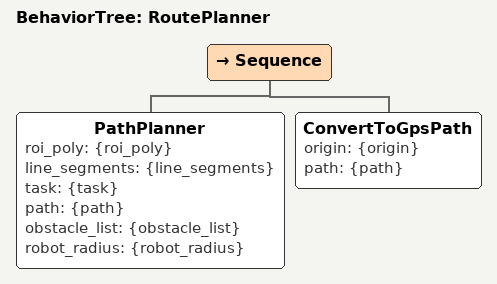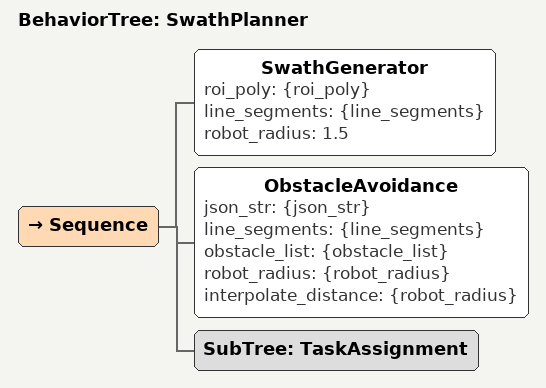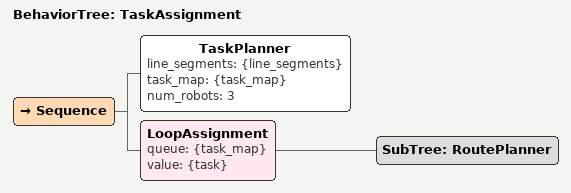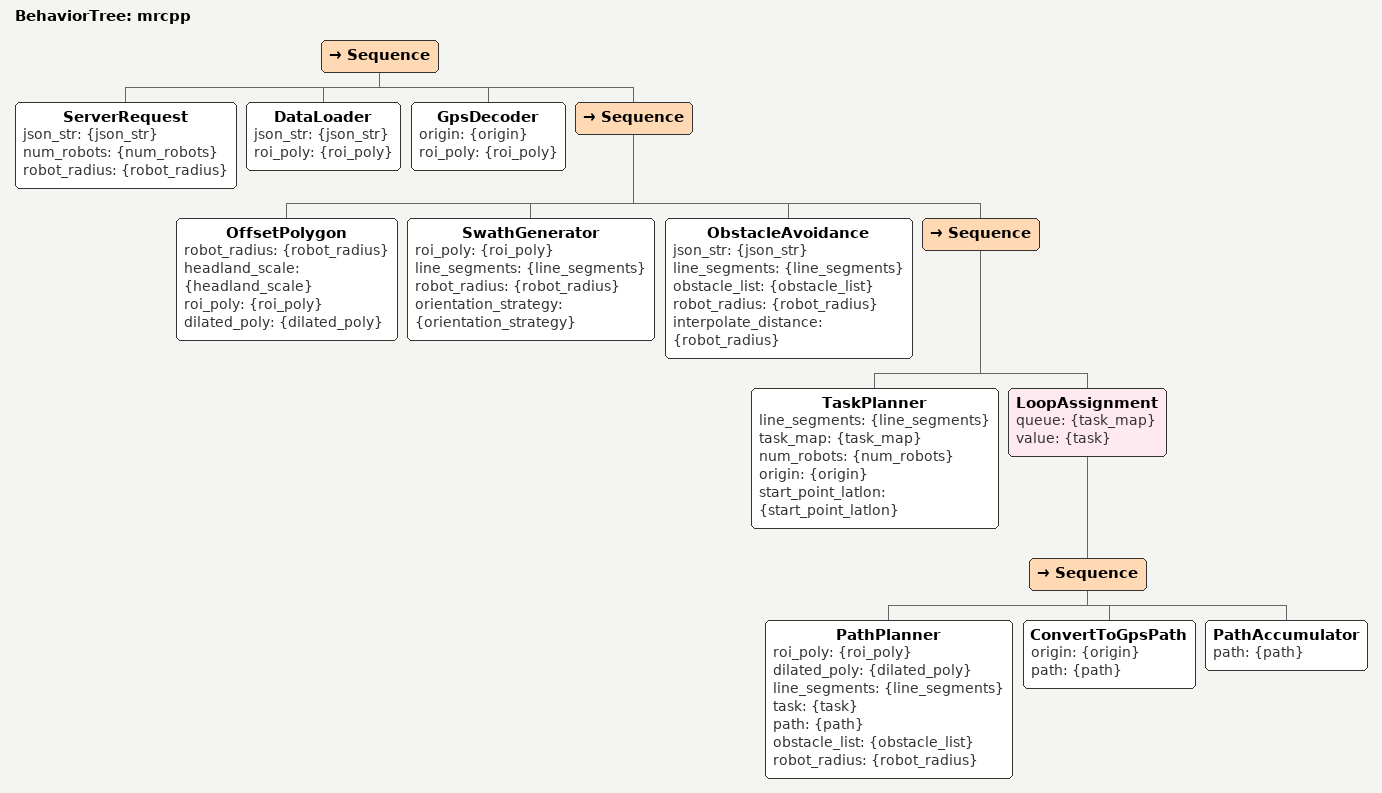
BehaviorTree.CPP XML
<?xml version="1.0" encoding="UTF-8"?>
<root BTCPP_format="4"
      main_tree_to_execute="mrcpp">
  <BehaviorTree ID="RoutePlanner">
    <Sequence>
      <PathPlanner roi_poly="{roi_poly}"
                   line_segments="{line_segments}"
                   task="{task}"
                   path="{path}"
                   obstacle_list="{obstacle_list}"
                   robot_radius="{robot_radius}"/>
      <ConvertToGpsPath origin="{origin}"
                        path="{path}"/>
    </Sequence>
  </BehaviorTree>

  <BehaviorTree ID="SwathPlanner">
    <Sequence>
      <SwathGenerator roi_poly="{roi_poly}"
                      line_segments="{line_segments}"
                      robot_radius="1.5"/>
      <ObstacleAvoidance json_str="{json_str}"
                         line_segments="{line_segments}"
                         obstacle_list="{obstacle_list}"
                         robot_radius="{robot_radius}"
                         interpolate_distance="{robot_radius}"/>
      <SubTree ID="TaskAssignment"/>
    </Sequence>
  </BehaviorTree>

  <BehaviorTree ID="TaskAssignment">
    <Sequence>
      <TaskPlanner line_segments="{line_segments}"
                   task_map="{task_map}"
                   num_robots="3"/>
      <LoopAssignment queue="{task_map}"
                      value="{task}">
        <SubTree ID="RoutePlanner"/>
      </LoopAssignment>
    </Sequence>
  </BehaviorTree>

  <BehaviorTree ID="mrcpp">
    <Sequence>
      <ServerRequest json_str="{json_str}"
                     num_robots="{num_robots}"
                     robot_radius="{robot_radius}"/>
      <DataLoader json_str="{json_str}"
                  roi_poly="{roi_poly}"/>
      <GpsDecoder origin="{origin}"
                  roi_poly="{roi_poly}"/>
      <Sequence>
        <OffsetPolygon robot_radius="{robot_radius}"
                       headland_scale="{headland_scale}"
                       roi_poly="{roi_poly}"
                       dilated_poly="{dilated_poly}"/>
        <SwathGenerator roi_poly="{roi_poly}"
                        line_segments="{line_segments}"
                        robot_radius="{robot_radius}"
                        orientation_strategy="{orientation_strategy}"/>
        <ObstacleAvoidance json_str="{json_str}"
                           line_segments="{line_segments}"
                           obstacle_list="{obstacle_list}"
                           robot_radius="{robot_radius}"
                           interpolate_distance="{robot_radius}"/>
        <Sequence>
          <TaskPlanner line_segments="{line_segments}"
                       task_map="{task_map}"
                       num_robots="{num_robots}"
                       origin="{origin}"
                       start_point_latlon="{start_point_latlon}"/>
          <LoopAssignment queue="{task_map}"
                          value="{task}">
            <Sequence>
              <PathPlanner roi_poly="{roi_poly}"
                           dilated_poly="{dilated_poly}"
                           line_segments="{line_segments}"
                           task="{task}"
                           path="{path}"
                           obstacle_list="{obstacle_list}"
                           robot_radius="{robot_radius}"/>
              <ConvertToGpsPath origin="{origin}"
                                path="{path}"/>
              <PathAccumulator path="{path}"/>
            </Sequence>
          </LoopAssignment>
        </Sequence>
      </Sequence>
    </Sequence>
  </BehaviorTree>

</root>
